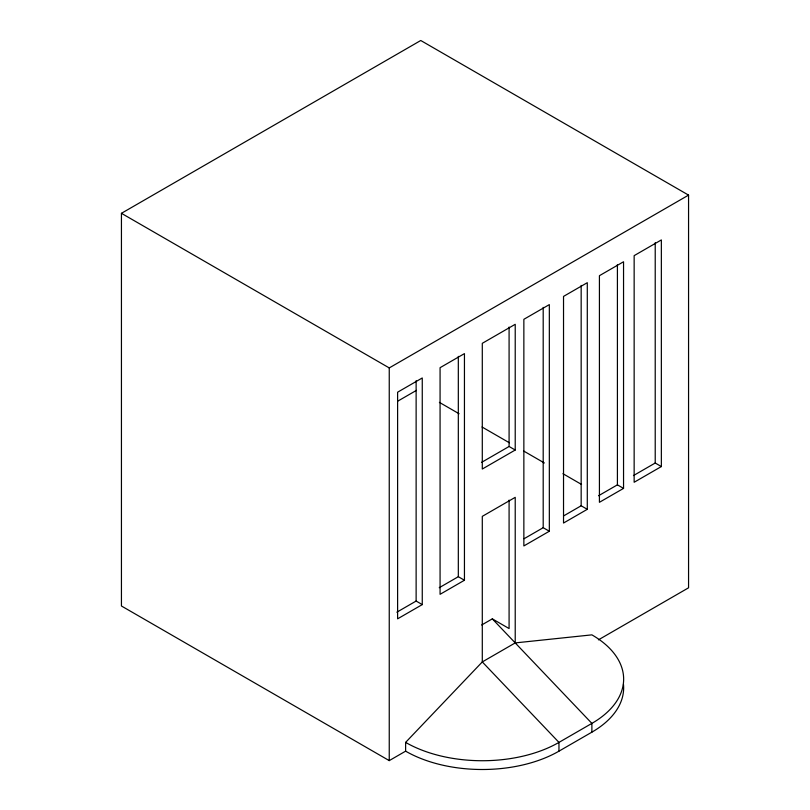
<?xml version="1.0" encoding="UTF-8"?>
<svg xmlns="http://www.w3.org/2000/svg" width="810" height="810" viewBox="0 0 810 810"><rect width="100%" height="100%" fill="white"/><g stroke="black" fill="none" stroke-linecap="round" stroke-linejoin="round"><path stroke-width="1.21" d="M405.618 751.164L405.618 742.395L482.294 661.922L515.221 642.907L591.887 634.858A108.429 62.603 0 0 1 591.887 723.391L591.887 732.159L558.961 751.164A108.429 62.603 0 0 1 405.618 751.164L389.245 760.62L121.439 606.001L121.439 213.314L420.755 40.5L688.561 195.119L688.561 587.807L598.408 639.86M121.439 213.314L389.245 367.922L688.561 195.119M397.852 401.102L416.421 390.38M481.464 462.429L509.085 446.482L515.221 450.026L515.221 324.304L482.294 343.318L482.294 469.03L515.221 450.026M396.839 612.198L416.127 601.05L422.263 604.594L422.263 377.966L397.609 392.202L397.609 618.83L422.263 604.594M439.233 587.716L458.318 576.7L464.444 580.244L464.444 353.616L440.073 367.689L440.073 594.317L464.444 580.244M524.09 538.721L543.196 527.695L549.332 531.238L549.332 304.611L523.857 319.312L523.857 545.94L549.332 531.238M563.881 515.757L581.165 505.774L587.29 509.318L587.29 282.69L563.527 296.409L563.527 523.037L587.29 509.318M598.539 495.74L617.412 484.846L623.548 488.389L623.548 261.762L599.42 275.694L599.42 502.311L623.548 488.389M633.45 475.581L655.219 463.016L661.355 466.56L661.355 239.932L634.149 255.646L634.149 482.264L661.355 466.56M481.687 624.996L492.308 618.86L509.085 628.55L509.085 500.094M439.384 402.367L459.067 413.738M482.031 426.992L509.368 442.776M523.584 450.978L544.361 462.976M562.95 473.708L581.539 484.441M492.308 618.86L591.887 723.391L558.961 742.395A108.429 62.603 0 0 1 405.618 742.395M655.219 242.686L655.219 463.016M617.412 264.516L617.412 484.846M581.165 285.444L581.165 505.774M558.961 751.164L558.961 742.395L482.294 661.922L482.294 516.355L515.221 497.34L515.221 642.907M543.196 307.365L543.196 527.695M509.085 327.048L509.085 446.482M458.318 356.37L458.318 576.7M416.127 380.72L416.127 601.05M389.245 367.922L389.245 760.62M623.477 684.379A108.429 62.603 0 0 1 591.887 732.159"/></g></svg>
